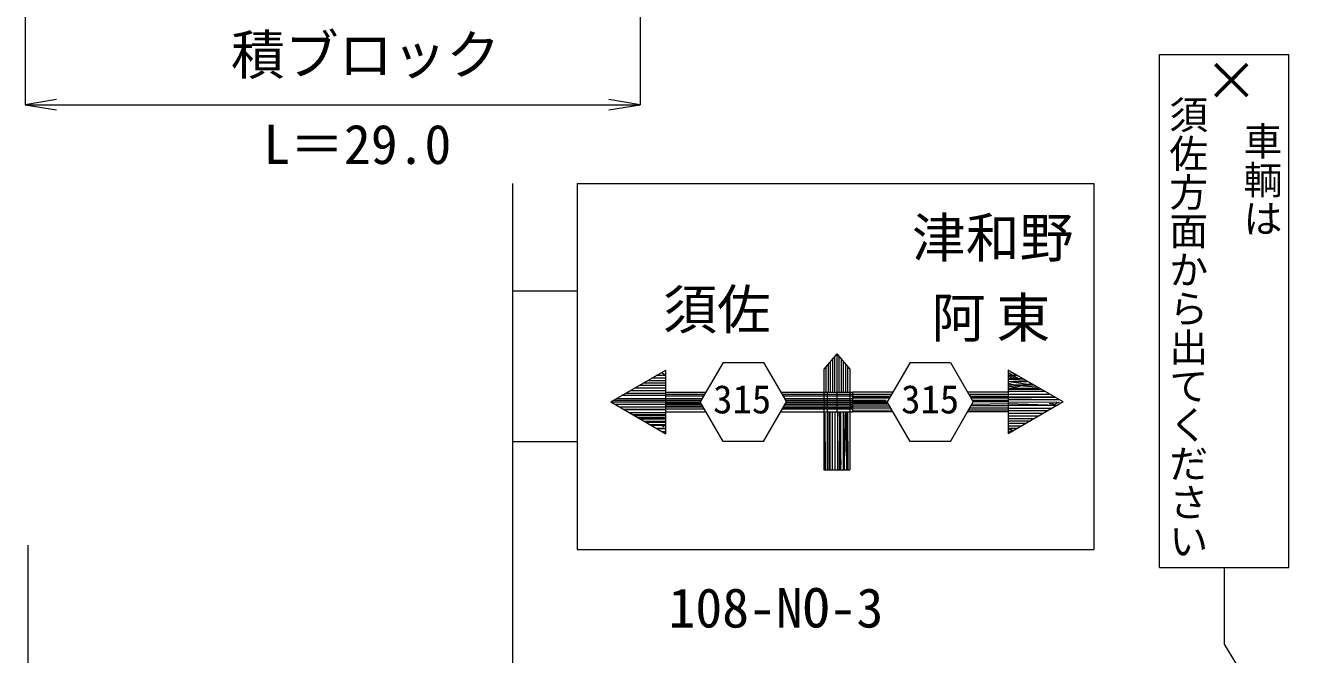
# Model space of a CAD drawing. Units: millimetres, scale not verified. Extents: x 40000 to 680000, y 20000 to 380000.
# Drawn here: x 452452 to 511262, y 318918 to 348157 of the extents above; entities that cross this region are included whole.
import ezdxf
from ezdxf.enums import TextEntityAlignment as Align

# ---------------------------------------------------------------- set-up
doc = ezdxf.new("R2010")
doc.units = ezdxf.units.MM
doc.header["$LTSCALE"] = 1000
for name, color, linetype, lineweight in [('M-BGD', 7, 'Continuous', 13), ('M-BMK-SRVR', 3, 'Continuous', 13), ('M-STR-STR3', 7, 'Continuous', 13), ('M-STR-STRC', 7, 'Continuous', 13)]:
    doc.layers.add(name, color=color, linetype=linetype, lineweight=lineweight)
doc.styles.add('@ＭＳ ゴシック', font='')
doc.styles.add('ＭＳ ゴシック', font='')
doc.styles.get('@ＭＳ ゴシック').set_extended_font_data('@MS Gothic')
doc.styles.get('ＭＳ ゴシック').set_extended_font_data('MS Gothic')

# ---------------------------------------------------------------- blocks, each defined once
blk = doc.blocks.new('open_arrow')
at = {"color": 0, "linetype": 'Continuous', "lineweight": -2}
blk.add_lwpolyline([(7.5, 1.25), (0, 0), (7.5, -1.25)], dxfattribs=at)

msp = doc.modelspace()

# ---------------------------------------------------------------- linework, layer by layer
at = {"layer": 'M-BGD'}
msp.add_line((508128, 319403), (520196, 299404), dxfattribs=at)
at = {"layer": 'M-BMK-SRVR'}
msp.add_line((452570, 323999), (452555, 288709), dxfattribs=at)
at = {"layer": 'M-STR-STR3'}
for p, q in [((452452, 360031), (452452, 344469)), ((481002, 360031), (481002, 344469)), ((452452, 344469), (481002, 344469))]:
    msp.add_line(p, q, dxfattribs=at)
at = {"layer": 'M-STR-STRC'}
for p, q in [((505128, 322968), (505128, 346797)), ((505128, 346797), (511128, 346797)), ((511128, 322968), (511128, 346797)), ((475082, 340804), (475082, 315019)), ((478082, 340804), (502082, 340804)), ((478082, 340804), (478082, 323804)), ((502082, 340804), (502082, 323804)), ((478082, 335804), (475082, 335804)), ((490137, 332895), (489536, 332180)), ((490136, 332895), (490136, 330196)), ((490136, 332895), (490736, 332180)), ((484857, 332497), (483794, 330657)), ((484857, 332497), (486734, 332497)), ((486734, 332497), (487796, 330657)), ((489636, 332299), (489636, 331107)), ((489736, 332418), (489736, 331107)), ((489836, 332537), (489836, 331107)), ((489936, 332657), (489936, 331107)), ((490036, 332776), (490036, 331107)), ((490236, 332776), (490236, 331107)), ((490336, 332657), (490336, 331107)), ((490436, 332537), (490436, 331107)), ((490536, 332418), (490536, 331107)), ((490636, 332299), (490636, 331107)), ((493539, 332497), (492476, 330657)), ((493539, 332497), (495416, 332497)), ((495416, 332497), (496478, 330657)), ((479636, 330657), (482191, 332132)), ((482191, 331761), (481547, 331761)), ((482191, 331881), (481755, 331881)), ((481995, 332020), (482173, 331917)), ((482191, 329182), (482191, 332132)), ((489536, 332180), (489536, 327500)), ((490736, 332180), (490736, 327500)), ((498089, 332132), (498089, 329182)), ((500644, 330657), (498089, 332132)), ((498089, 332021), (498583, 331753)), ((498089, 331911), (498472, 331911)), ((498089, 331866), (498366, 331699)), ((498089, 331753), (498747, 331753)), ((498089, 331711), (498877, 331678)), ((498164, 331911), (498443, 331753)), ((498210, 332063), (498552, 331865)), ((482191, 331178), (480537, 331178)), ((482191, 331298), (480745, 331298)), ((482191, 331422), (480961, 331422)), ((482191, 331529), (481146, 331529)), ((482191, 331645), (481347, 331645)), ((482191, 331107), (484054, 331107)), ((487536, 331107), (490886, 331107)), ((489686, 331107), (489686, 327500)), ((490886, 330207), (490886, 331107)), ((492736, 331107), (490886, 331107)), ((498089, 331107), (496218, 331107)), ((498089, 331607), (498999, 331607)), ((498089, 331525), (498412, 331448)), ((498089, 331448), (499274, 331448)), ((498089, 331385), (498491, 331366)), ((498089, 331298), (499534, 331298)), ((498089, 331245), (499600, 331260)), ((498089, 331157), (499779, 331157)), ((498148, 331607), (499015, 331486)), ((498148, 331448), (499432, 331357)), ((498195, 331298), (499153, 331518)), ((479636, 330657), (483794, 330657)), ((479636, 330657), (482191, 329182)), ((479792, 330748), (483847, 330748)), ((482191, 330544), (479833, 330544)), ((479927, 330826), (482153, 330826)), ((482191, 330951), (480144, 330951)), ((482191, 331058), (480329, 331058)), ((482191, 331028), (484008, 331028)), ((482191, 330948), (483962, 330948)), ((482191, 330821), (483889, 330821)), ((482191, 330610), (483819, 330614)), ((482191, 330562), (483849, 330562)), ((484857, 328817), (483794, 330657)), ((486734, 328817), (487796, 330657)), ((487582, 331028), (492690, 331028)), ((487629, 330948), (490886, 330948)), ((487701, 330821), (490886, 330821)), ((487741, 330562), (490886, 330562)), ((487744, 330748), (492424, 330748)), ((487777, 330625), (492489, 330636)), ((487796, 330657), (490886, 330657)), ((492664, 330982), (490886, 330982)), ((490886, 330919), (492628, 330919)), ((492582, 330840), (490886, 330840)), ((492476, 330657), (490886, 330657)), ((490915, 330568), (492528, 330568)), ((493539, 328817), (492476, 330657)), ((495416, 328817), (496478, 330657)), ((496264, 331028), (498089, 331028)), ((498089, 330982), (496291, 330982)), ((496327, 330919), (498089, 330919)), ((496377, 330851), (498089, 330851)), ((496424, 330563), (498089, 330586)), ((496426, 330748), (498089, 330748)), ((498089, 330657), (496478, 330657)), ((498089, 331028), (500001, 331028)), ((498089, 330900), (500224, 330900)), ((498089, 330857), (500267, 330875)), ((498089, 330771), (500447, 330771)), ((500644, 330657), (498089, 329182)), ((498089, 330652), (500353, 330657)), ((498089, 330588), (500396, 330514)), ((500006, 330592), (500207, 330592)), ((500165, 330522), (500477, 330657)), ((482191, 330415), (480055, 330415)), ((480203, 330330), (482161, 330330)), ((482191, 330286), (480278, 330286)), ((482191, 330158), (480501, 330158)), ((480650, 330072), (482145, 330072)), ((482191, 330016), (480746, 330016)), ((480885, 329936), (482169, 329936)), ((482191, 330475), (483900, 330475)), ((482191, 330425), (483923, 330434)), ((482191, 330333), (483982, 330333)), ((482191, 330207), (484054, 330207)), ((487536, 330207), (490886, 330207)), ((487609, 330333), (490886, 330333)), ((487650, 330405), (490894, 330405)), ((487681, 330458), (492577, 330484)), ((487691, 330475), (490886, 330475)), ((489609, 327500), (489591, 330144)), ((489763, 330207), (489763, 327500)), ((489836, 327500), (489836, 330207)), ((489944, 327500), (489944, 330207)), ((490067, 327500), (490067, 330207)), ((490182, 327500), (490182, 330207)), ((490244, 330207), (490328, 327737)), ((490259, 327500), (490275, 330207)), ((490328, 327500), (490328, 330207)), ((490451, 327500), (490451, 330207)), ((490490, 327500), (490528, 330065)), ((490524, 330207), (490607, 327500)), ((490586, 330207), (490586, 327500)), ((490664, 327500), (490648, 330207)), ((490709, 330474), (492580, 330478)), ((490741, 330474), (492567, 330500)), ((490787, 330474), (490850, 330333)), ((492644, 330367), (490886, 330367)), ((490886, 330283), (492691, 330286)), ((492736, 330207), (490886, 330207)), ((498089, 330207), (496218, 330207)), ((496269, 330294), (498089, 330297)), ((498089, 330367), (496311, 330367)), ((496381, 330488), (498089, 330492)), ((498089, 330364), (500136, 330364)), ((498089, 330257), (499950, 330257)), ((498089, 330137), (499742, 330137)), ((498089, 330017), (499534, 330017)), ((500353, 330489), (498127, 330489)), ((482191, 329866), (481006, 329866)), ((481173, 329770), (482192, 329770)), ((482191, 329708), (481280, 329708)), ((481455, 329607), (482162, 329607)), ((482191, 329562), (481533, 329562)), ((481732, 329447), (482114, 329447)), ((482191, 329403), (481808, 329403)), ((482021, 329562), (482122, 329503)), ((498089, 329892), (499319, 329892)), ((498089, 329785), (499133, 329785)), ((498089, 329669), (498933, 329669)), ((498089, 329554), (498732, 329554)), ((498089, 329434), (498524, 329434)), ((498089, 329382), (498319, 329434)), ((498089, 329289), (498338, 329346)), ((498165, 329399), (498360, 329339)), ((478082, 328804), (475082, 328804)), ((481999, 329293), (482146, 329293)), ((486734, 328817), (484857, 328817)), ((495416, 328817), (493539, 328817)), ((489536, 327500), (490736, 327500)), ((478082, 323804), (502082, 323804)), ((505128, 322968), (511128, 322968)), ((508128, 322968), (508128, 319403))]:
    msp.add_line(p, q, dxfattribs=at)

# ---------------------------------------------------------------- block references
at = {"layer": 'M-STR-STR3', "xscale": 193, "yscale": 193}
msp.add_blockref('open_arrow', (452452, 344469), dxfattribs=at)
at = {"layer": 'M-STR-STR3', "xscale": 193, "yscale": 193, "rotation": 180}
msp.add_blockref('open_arrow', (481002, 344469), dxfattribs=at)

# ---------------------------------------------------------------- texts
at = {"layer": 'M-STR-STR3', "style": 'ＭＳ ゴシック'}
for s, p in [('積ブロック', (462004, 347706)), ('L＝29.0', (463501, 343546))]:
    msp.add_text(s, height=1833, dxfattribs=at).set_placement(p, align=Align.TOP_LEFT)
at = {"layer": 'M-STR-STRC', "style": 'ＭＳ ゴシック'}
msp.add_text('×', height=1833, dxfattribs=at).set_placement((507213, 346509), align=Align.TOP_LEFT)
at = {"layer": 'M-STR-STRC', "style": '@ＭＳ ゴシック'}
for s, p in [('須佐方面から出てください', (505402, 344918)), ('車輌は', (508849, 343694))]:
    msp.add_text(s, height=1320, rotation=270, dxfattribs=at).set_placement(p, align=Align.BOTTOM_LEFT)
at = {"layer": 'M-STR-STRC', "style": 'ＭＳ ゴシック'}
for s, height, p in [('津和野', 1833, (493629, 336825)), ('須佐', 1833, (482073, 333492)), ('315', 1320, (484395, 329730)), ('315', 1320, (493126, 329730)), ('108-NO-3', 1833, (482322, 319628))]:
    msp.add_text(s, height=height, dxfattribs=at).set_placement(p, align=Align.BOTTOM_LEFT)
at = {"layer": 'M-STR-STRC', "insert": (494548, 333456), "char_height": 1833, "attachment_point": 7, "style": 'ＭＳ ゴシック'}
msp.add_mtext('\\T1.2;阿東', dxfattribs=at)

doc.saveas('drawing.dxf')
